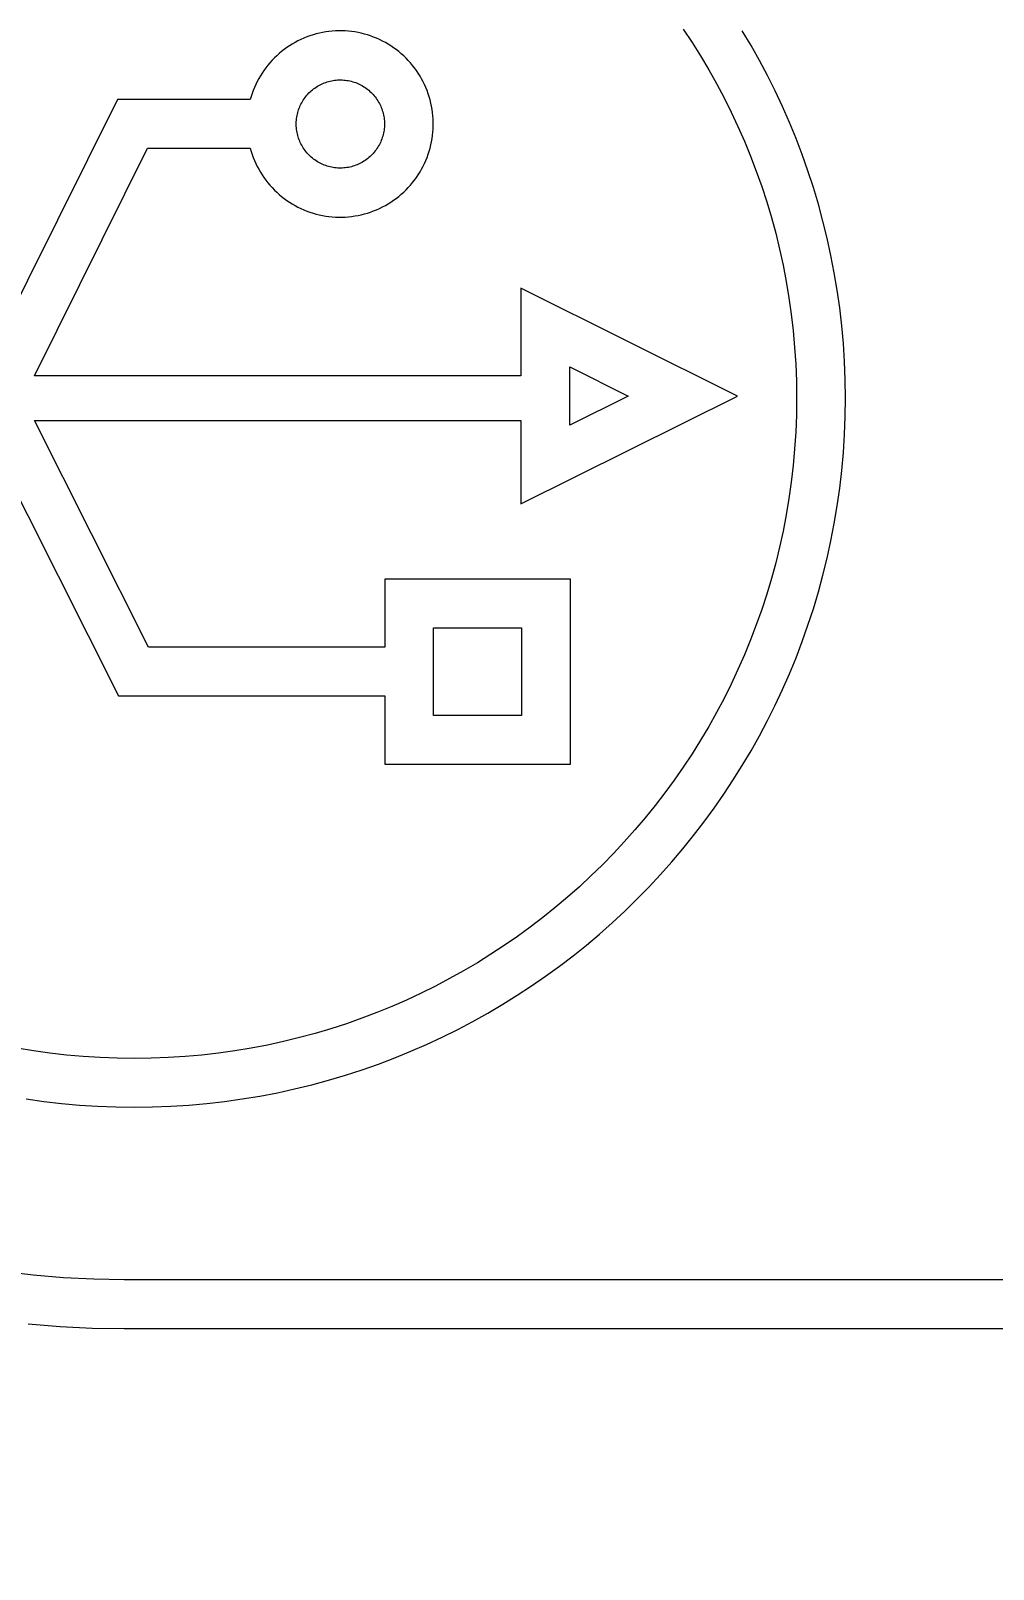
# Model space of a CAD drawing. Header units: millimetres. Extents: x -219 to 4970, y -9 to 3393.
# Drawn here: x 1378.7 to 1413.9, y 3026.3 to 3082.6 of the extents above; entities that cross this region are included whole.
import ezdxf

# ---------------------------------------------------------------- set-up
doc = ezdxf.new("R2010")
doc.units = ezdxf.units.MM
doc.layers.add('ZANO_R', color=7, linetype='Continuous', lineweight=0)
doc.layers.add('ZANO_W', color=1, linetype='Continuous', lineweight=0)
doc.styles.add('Arial', font='arial.ttf')
doc.styles.get("Standard").update_dxf_attribs({"font": 'ARIALUNI.TTF'})
doc.dimstyles.new('pl i ang', dxfattribs={"dimtxt": 50, "dimasz": 50, "dimexe": 1.25, "dimexo": 0.625, "dimgap": 10, "dimtad": 1, "dimtoh": 1, "dimtxsty": 'Standard', "dimcen": 2.5, "dimclrd": 1, "dimclre": 1, "dimclrt": 1, "dimadec": 0, "dimazin": 0, "dimtfac": 1, "dimtmove": 0, "dimatfit": 3, "dimfxl": 1, "dimarcsym": 1})

# ---------------------------------------------------------------- blocks, each defined once
blk = doc.blocks.new('*D480')
at = {"layer": 'ZANO_W', "color": 1, "lineweight": -2}
blk.add_arc((3941.475, 2679.364), 150.809, 99.55169, 164.75824, dxfattribs=at)
at = {"layer": 'ZANO_W', "color": 1}
for points in [[(3916.675, 2821.419), (3916.226, 2834.745), (3956.428, 2829.43)], [(3789.363, 2719.894), (3802.578, 2718.126), (3790.666, 2679.364)]]:
    blk.add_solid(points, dxfattribs=at)
at = {"layer": 'ZANO_W', "color": 1, "insert": (3819.669, 2813.909), "char_height": 40, "attachment_point": 5, "rotation": 42.155, "style": 'Arial'}
blk.add_mtext('96%%d', dxfattribs=at)

msp = doc.modelspace()

# ---------------------------------------------------------------- linework, layer by layer
at = {"layer": 'ZANO_R'}
for p, q in [((1402.572, 3082.643), (1402.893, 3082.158)), ((1388.177, 3082.037), (1388.078, 3081.971)), ((1388.278, 3082.1), (1388.177, 3082.037)), ((1388.381, 3082.159), (1388.278, 3082.1)), ((1388.486, 3082.214), (1388.381, 3082.159)), ((1388.592, 3082.266), (1388.486, 3082.214)), ((1388.701, 3082.314), (1388.592, 3082.266)), ((1388.811, 3082.359), (1388.701, 3082.314)), ((1388.923, 3082.399), (1388.811, 3082.359)), ((1389.036, 3082.436), (1388.923, 3082.399)), ((1389.15, 3082.468), (1389.036, 3082.436)), ((1389.266, 3082.497), (1389.15, 3082.468)), ((1389.382, 3082.521), (1389.266, 3082.497)), ((1389.499, 3082.542), (1389.382, 3082.521)), ((1389.616, 3082.558), (1389.499, 3082.542)), ((1389.735, 3082.57), (1389.616, 3082.558)), ((1389.853, 3082.578), (1389.735, 3082.57)), ((1389.972, 3082.582), (1389.853, 3082.578)), ((1390.091, 3082.582), (1389.972, 3082.582)), ((1390.209, 3082.578), (1390.091, 3082.582)), ((1390.328, 3082.569), (1390.209, 3082.578)), ((1390.446, 3082.557), (1390.328, 3082.569)), ((1390.564, 3082.54), (1390.446, 3082.557)), ((1390.681, 3082.519), (1390.564, 3082.54)), ((1390.797, 3082.494), (1390.681, 3082.519)), ((1390.912, 3082.465), (1390.797, 3082.494)), ((1391.026, 3082.432), (1390.912, 3082.465)), ((1391.139, 3082.396), (1391.026, 3082.432)), ((1391.251, 3082.355), (1391.139, 3082.396)), ((1391.361, 3082.31), (1391.251, 3082.355)), ((1391.469, 3082.262), (1391.361, 3082.31)), ((1391.576, 3082.21), (1391.469, 3082.262)), ((1391.681, 3082.154), (1391.576, 3082.21)), ((1391.783, 3082.094), (1391.681, 3082.154)), ((1391.884, 3082.031), (1391.783, 3082.094)), ((1391.982, 3081.965), (1391.884, 3082.031)), ((1402.893, 3082.158), (1403.202, 3081.664)), ((1405.049, 3082.048), (1404.729, 3082.586)), ((1405.356, 3081.501), (1405.049, 3082.048)), ((1387.54, 3081.505), (1387.461, 3081.417)), ((1387.623, 3081.59), (1387.54, 3081.505)), ((1387.709, 3081.673), (1387.623, 3081.59)), ((1387.797, 3081.752), (1387.709, 3081.673)), ((1387.888, 3081.828), (1387.797, 3081.752)), ((1387.982, 3081.901), (1387.888, 3081.828)), ((1388.078, 3081.971), (1387.982, 3081.901)), ((1392.078, 3081.895), (1391.982, 3081.965)), ((1392.172, 3081.822), (1392.078, 3081.895)), ((1392.263, 3081.745), (1392.172, 3081.822)), ((1392.351, 3081.666), (1392.263, 3081.745)), ((1392.437, 3081.583), (1392.351, 3081.666)), ((1392.519, 3081.497), (1392.437, 3081.583)), ((1392.598, 3081.409), (1392.519, 3081.497)), ((1403.202, 3081.664), (1403.5, 3081.162)), ((1405.65, 3080.946), (1405.356, 3081.501)), ((1387.111, 3080.938), (1387.051, 3080.835)), ((1387.174, 3081.038), (1387.111, 3080.938)), ((1387.241, 3081.137), (1387.174, 3081.038)), ((1387.311, 3081.233), (1387.241, 3081.137)), ((1387.384, 3081.326), (1387.311, 3081.233)), ((1387.461, 3081.417), (1387.384, 3081.326)), ((1392.675, 3081.318), (1392.598, 3081.409)), ((1392.748, 3081.224), (1392.675, 3081.318)), ((1392.817, 3081.128), (1392.748, 3081.224)), ((1392.884, 3081.03), (1392.817, 3081.128)), ((1392.947, 3080.929), (1392.884, 3081.03)), ((1393.006, 3080.826), (1392.947, 3080.929)), ((1403.5, 3081.162), (1403.786, 3080.653)), ((1405.93, 3080.383), (1405.65, 3080.946)), ((1386.849, 3080.405), (1386.808, 3080.294)), ((1386.894, 3080.515), (1386.849, 3080.405)), ((1386.943, 3080.624), (1386.894, 3080.515)), ((1386.995, 3080.73), (1386.943, 3080.624)), ((1387.051, 3080.835), (1386.995, 3080.73)), ((1388.888, 3080.311), (1388.928, 3080.35)), ((1388.928, 3080.35), (1388.97, 3080.388)), ((1388.97, 3080.388), (1389.012, 3080.424)), ((1389.012, 3080.424), (1389.056, 3080.459)), ((1389.056, 3080.459), (1389.102, 3080.492)), ((1389.102, 3080.492), (1389.148, 3080.524)), ((1389.148, 3080.524), (1389.195, 3080.554)), ((1389.195, 3080.554), (1389.243, 3080.582)), ((1389.243, 3080.582), (1389.293, 3080.608)), ((1389.293, 3080.608), (1389.343, 3080.633)), ((1389.343, 3080.633), (1389.394, 3080.656)), ((1389.394, 3080.656), (1389.446, 3080.678)), ((1389.446, 3080.678), (1389.498, 3080.697)), ((1389.498, 3080.697), (1389.551, 3080.715)), ((1389.551, 3080.715), (1389.605, 3080.731)), ((1389.605, 3080.731), (1389.659, 3080.745)), ((1389.659, 3080.745), (1389.714, 3080.757)), ((1389.714, 3080.757), (1389.769, 3080.767)), ((1389.769, 3080.767), (1389.824, 3080.775)), ((1389.824, 3080.775), (1389.88, 3080.782)), ((1389.88, 3080.782), (1389.936, 3080.786)), ((1389.936, 3080.786), (1389.991, 3080.788)), ((1389.991, 3080.788), (1390.047, 3080.789)), ((1390.047, 3080.789), (1390.103, 3080.787)), ((1390.103, 3080.787), (1390.159, 3080.784)), ((1390.159, 3080.784), (1390.215, 3080.779)), ((1390.215, 3080.779), (1390.27, 3080.772)), ((1390.27, 3080.772), (1390.326, 3080.762)), ((1390.326, 3080.762), (1390.381, 3080.751)), ((1390.381, 3080.751), (1390.435, 3080.738)), ((1390.435, 3080.738), (1390.489, 3080.723)), ((1390.489, 3080.723), (1390.542, 3080.707)), ((1390.542, 3080.707), (1390.595, 3080.688)), ((1390.595, 3080.688), (1390.647, 3080.668)), ((1390.647, 3080.668), (1390.699, 3080.646)), ((1390.699, 3080.646), (1390.749, 3080.622)), ((1390.749, 3080.622), (1390.799, 3080.596)), ((1390.799, 3080.596), (1390.848, 3080.569)), ((1390.848, 3080.569), (1390.896, 3080.539)), ((1390.896, 3080.539), (1390.943, 3080.509)), ((1390.943, 3080.509), (1390.988, 3080.476)), ((1390.988, 3080.476), (1391.033, 3080.442)), ((1391.033, 3080.442), (1391.076, 3080.407)), ((1391.076, 3080.407), (1391.118, 3080.37)), ((1391.118, 3080.37), (1391.159, 3080.332)), ((1393.062, 3080.721), (1393.006, 3080.826)), ((1393.114, 3080.614), (1393.062, 3080.721)), ((1393.162, 3080.506), (1393.114, 3080.614)), ((1393.206, 3080.396), (1393.162, 3080.506)), ((1393.247, 3080.284), (1393.206, 3080.396)), ((1403.786, 3080.653), (1404.06, 3080.136)), ((1406.198, 3079.813), (1405.93, 3080.383)), ((1381.882, 3080.067), (1376.855, 3069.97)), ((1386.738, 3080.067), (1381.882, 3080.067)), ((1386.771, 3080.181), (1386.738, 3080.067)), ((1386.808, 3080.294), (1386.771, 3080.181)), ((1388.527, 3079.751), (1388.548, 3079.803)), ((1388.548, 3079.803), (1388.571, 3079.854)), ((1388.571, 3079.854), (1388.595, 3079.904)), ((1388.595, 3079.904), (1388.621, 3079.954)), ((1388.621, 3079.954), (1388.649, 3080.002)), ((1388.649, 3080.002), (1388.678, 3080.05)), ((1388.678, 3080.05), (1388.71, 3080.096)), ((1388.71, 3080.096), (1388.742, 3080.142)), ((1388.742, 3080.142), (1388.777, 3080.186)), ((1388.777, 3080.186), (1388.812, 3080.229)), ((1388.812, 3080.229), (1388.85, 3080.271)), ((1388.85, 3080.271), (1388.888, 3080.311)), ((1391.159, 3080.332), (1391.198, 3080.292)), ((1391.198, 3080.292), (1391.236, 3080.251)), ((1391.236, 3080.251), (1391.273, 3080.209)), ((1391.273, 3080.209), (1391.308, 3080.165)), ((1391.308, 3080.165), (1391.342, 3080.12)), ((1391.342, 3080.12), (1391.374, 3080.074)), ((1391.374, 3080.074), (1391.404, 3080.027)), ((1391.404, 3080.027), (1391.433, 3079.979)), ((1391.433, 3079.979), (1391.46, 3079.93)), ((1391.46, 3079.93), (1391.485, 3079.88)), ((1391.485, 3079.88), (1391.509, 3079.829)), ((1391.509, 3079.829), (1391.53, 3079.778)), ((1391.53, 3079.778), (1391.55, 3079.725)), ((1393.284, 3080.171), (1393.247, 3080.284)), ((1393.316, 3080.057), (1393.284, 3080.171)), ((1393.345, 3079.942), (1393.316, 3080.057)), ((1393.37, 3079.825), (1393.345, 3079.942)), ((1393.39, 3079.708), (1393.37, 3079.825)), ((1404.06, 3080.136), (1404.321, 3079.612)), ((1406.452, 3079.236), (1406.198, 3079.813)), ((1388.422, 3079.204), (1388.423, 3079.26)), ((1388.423, 3079.26), (1388.427, 3079.315)), ((1388.427, 3079.315), (1388.433, 3079.371)), ((1388.433, 3079.371), (1388.441, 3079.427)), ((1388.441, 3079.427), (1388.451, 3079.482)), ((1388.451, 3079.482), (1388.462, 3079.536)), ((1388.462, 3079.536), (1388.476, 3079.591)), ((1388.476, 3079.591), (1388.491, 3079.645)), ((1388.491, 3079.645), (1388.508, 3079.698)), ((1388.508, 3079.698), (1388.527, 3079.751)), ((1391.55, 3079.725), (1391.568, 3079.673)), ((1391.568, 3079.673), (1391.585, 3079.619)), ((1391.585, 3079.619), (1391.599, 3079.565)), ((1391.599, 3079.565), (1391.612, 3079.51)), ((1391.612, 3079.51), (1391.622, 3079.455)), ((1391.622, 3079.455), (1391.631, 3079.4)), ((1391.631, 3079.4), (1391.638, 3079.345)), ((1391.638, 3079.345), (1391.643, 3079.289)), ((1391.643, 3079.289), (1391.646, 3079.233)), ((1391.646, 3079.233), (1391.647, 3079.177)), ((1393.407, 3079.591), (1393.39, 3079.708)), ((1393.419, 3079.473), (1393.407, 3079.591)), ((1393.428, 3079.354), (1393.419, 3079.473)), ((1393.432, 3079.235), (1393.428, 3079.354)), ((1393.432, 3079.117), (1393.432, 3079.235)), ((1404.321, 3079.612), (1404.57, 3079.081)), ((1406.692, 3078.651), (1406.452, 3079.236)), ((1388.422, 3079.148), (1388.422, 3079.204)), ((1388.424, 3079.092), (1388.422, 3079.148)), ((1388.427, 3079.036), (1388.424, 3079.092)), ((1388.433, 3078.98), (1388.427, 3079.036)), ((1388.441, 3078.925), (1388.433, 3078.98)), ((1388.451, 3078.87), (1388.441, 3078.925)), ((1388.462, 3078.815), (1388.451, 3078.87)), ((1388.476, 3078.761), (1388.462, 3078.815)), ((1388.491, 3078.707), (1388.476, 3078.761)), ((1388.508, 3078.653), (1388.491, 3078.707)), ((1388.527, 3078.601), (1388.508, 3078.653)), ((1391.569, 3078.681), (1391.551, 3078.628)), ((1391.585, 3078.735), (1391.569, 3078.681)), ((1391.599, 3078.789), (1391.585, 3078.735)), ((1391.612, 3078.843), (1391.599, 3078.789)), ((1391.623, 3078.898), (1391.612, 3078.843)), ((1391.631, 3078.954), (1391.623, 3078.898)), ((1391.638, 3079.009), (1391.631, 3078.954)), ((1391.643, 3079.065), (1391.638, 3079.009)), ((1391.646, 3079.121), (1391.643, 3079.065)), ((1391.647, 3079.177), (1391.646, 3079.121)), ((1393.39, 3078.644), (1393.407, 3078.761)), ((1393.407, 3078.761), (1393.419, 3078.879)), ((1393.419, 3078.879), (1393.427, 3078.998)), ((1393.427, 3078.998), (1393.432, 3079.117)), ((1404.57, 3079.081), (1404.807, 3078.543)), ((1406.918, 3078.059), (1406.692, 3078.651)), ((1378.848, 3069.97), (1382.99, 3078.287)), ((1382.99, 3078.287), (1386.738, 3078.287)), ((1386.738, 3078.287), (1386.771, 3078.173)), ((1386.771, 3078.173), (1386.808, 3078.06)), ((1388.548, 3078.549), (1388.527, 3078.601)), ((1388.571, 3078.498), (1388.548, 3078.549)), ((1388.595, 3078.447), (1388.571, 3078.498)), ((1388.622, 3078.398), (1388.595, 3078.447)), ((1388.649, 3078.349), (1388.622, 3078.398)), ((1388.679, 3078.302), (1388.649, 3078.349)), ((1388.71, 3078.255), (1388.679, 3078.302)), ((1388.743, 3078.21), (1388.71, 3078.255)), ((1388.777, 3078.166), (1388.743, 3078.21)), ((1388.813, 3078.123), (1388.777, 3078.166)), ((1388.85, 3078.081), (1388.813, 3078.123)), ((1391.237, 3078.102), (1391.199, 3078.061)), ((1391.274, 3078.145), (1391.237, 3078.102)), ((1391.309, 3078.189), (1391.274, 3078.145)), ((1391.342, 3078.233), (1391.309, 3078.189)), ((1391.374, 3078.279), (1391.342, 3078.233)), ((1391.405, 3078.326), (1391.374, 3078.279)), ((1391.433, 3078.374), (1391.405, 3078.326)), ((1391.46, 3078.424), (1391.433, 3078.374)), ((1391.486, 3078.473), (1391.46, 3078.424)), ((1391.509, 3078.524), (1391.486, 3078.473)), ((1391.531, 3078.576), (1391.509, 3078.524)), ((1391.551, 3078.628), (1391.531, 3078.576)), ((1393.247, 3078.068), (1393.283, 3078.181)), ((1393.283, 3078.181), (1393.316, 3078.295)), ((1393.316, 3078.295), (1393.345, 3078.41)), ((1393.345, 3078.41), (1393.37, 3078.527)), ((1393.37, 3078.527), (1393.39, 3078.644)), ((1404.807, 3078.543), (1405.031, 3077.999)), ((1386.808, 3078.06), (1386.849, 3077.948)), ((1386.849, 3077.948), (1386.894, 3077.838)), ((1386.894, 3077.838), (1386.942, 3077.73)), ((1386.942, 3077.73), (1386.995, 3077.623)), ((1386.995, 3077.623), (1387.051, 3077.519)), ((1388.889, 3078.04), (1388.85, 3078.081)), ((1388.929, 3078.001), (1388.889, 3078.04)), ((1388.971, 3077.964), (1388.929, 3078.001)), ((1389.013, 3077.928), (1388.971, 3077.964)), ((1389.057, 3077.893), (1389.013, 3077.928)), ((1389.103, 3077.86), (1389.057, 3077.893)), ((1389.149, 3077.828), (1389.103, 3077.86)), ((1389.196, 3077.798), (1389.149, 3077.828)), ((1389.244, 3077.77), (1389.196, 3077.798)), ((1389.294, 3077.744), (1389.244, 3077.77)), ((1389.344, 3077.719), (1389.294, 3077.744)), ((1389.395, 3077.696), (1389.344, 3077.719)), ((1389.447, 3077.674), (1389.395, 3077.696)), ((1389.499, 3077.655), (1389.447, 3077.674)), ((1389.552, 3077.637), (1389.499, 3077.655)), ((1389.606, 3077.621), (1389.552, 3077.637)), ((1389.66, 3077.608), (1389.606, 3077.621)), ((1389.715, 3077.595), (1389.66, 3077.608)), ((1389.77, 3077.585), (1389.715, 3077.595)), ((1389.825, 3077.577), (1389.77, 3077.585)), ((1389.881, 3077.571), (1389.825, 3077.577)), ((1389.937, 3077.567), (1389.881, 3077.571)), ((1389.993, 3077.564), (1389.937, 3077.567)), ((1390.049, 3077.564), (1389.993, 3077.564)), ((1390.105, 3077.565), (1390.049, 3077.564)), ((1390.16, 3077.569), (1390.105, 3077.565)), ((1390.216, 3077.574), (1390.16, 3077.569)), ((1390.272, 3077.581), (1390.216, 3077.574)), ((1390.327, 3077.59), (1390.272, 3077.581)), ((1390.382, 3077.602), (1390.327, 3077.59)), ((1390.436, 3077.615), (1390.382, 3077.602)), ((1390.49, 3077.629), (1390.436, 3077.615)), ((1390.544, 3077.646), (1390.49, 3077.629)), ((1390.596, 3077.665), (1390.544, 3077.646)), ((1390.648, 3077.685), (1390.596, 3077.665)), ((1390.7, 3077.707), (1390.648, 3077.685)), ((1390.75, 3077.731), (1390.7, 3077.707)), ((1390.8, 3077.757), (1390.75, 3077.731)), ((1390.849, 3077.785), (1390.8, 3077.757)), ((1390.897, 3077.814), (1390.849, 3077.785)), ((1390.944, 3077.845), (1390.897, 3077.814)), ((1390.989, 3077.877), (1390.944, 3077.845)), ((1391.034, 3077.911), (1390.989, 3077.877)), ((1391.077, 3077.946), (1391.034, 3077.911)), ((1391.119, 3077.983), (1391.077, 3077.946)), ((1391.16, 3078.022), (1391.119, 3077.983)), ((1391.199, 3078.061), (1391.16, 3078.022)), ((1392.946, 3077.423), (1393.006, 3077.526)), ((1393.006, 3077.526), (1393.061, 3077.631)), ((1393.061, 3077.631), (1393.113, 3077.738)), ((1393.113, 3077.738), (1393.162, 3077.846)), ((1393.162, 3077.846), (1393.206, 3077.956)), ((1393.206, 3077.956), (1393.247, 3078.068)), ((1405.031, 3077.999), (1405.241, 3077.447)), ((1407.13, 3077.46), (1406.918, 3078.059)), ((1387.051, 3077.519), (1387.11, 3077.416)), ((1387.11, 3077.416), (1387.173, 3077.315)), ((1387.173, 3077.315), (1387.24, 3077.217)), ((1387.24, 3077.217), (1387.31, 3077.121)), ((1387.31, 3077.121), (1387.383, 3077.027)), ((1387.383, 3077.027), (1387.46, 3076.937)), ((1392.598, 3076.943), (1392.674, 3077.034)), ((1392.674, 3077.034), (1392.747, 3077.128)), ((1392.747, 3077.128), (1392.817, 3077.224)), ((1392.817, 3077.224), (1392.883, 3077.322)), ((1392.883, 3077.322), (1392.946, 3077.423)), ((1405.241, 3077.447), (1405.438, 3076.89)), ((1407.327, 3076.855), (1407.13, 3077.46)), ((1387.46, 3076.937), (1387.54, 3076.849)), ((1387.54, 3076.849), (1387.622, 3076.763)), ((1387.622, 3076.763), (1387.708, 3076.681)), ((1387.708, 3076.681), (1387.796, 3076.602)), ((1387.796, 3076.602), (1387.887, 3076.525)), ((1387.887, 3076.525), (1387.981, 3076.452)), ((1387.981, 3076.452), (1388.077, 3076.383)), ((1391.982, 3076.388), (1392.078, 3076.458)), ((1392.078, 3076.458), (1392.171, 3076.531)), ((1392.171, 3076.531), (1392.262, 3076.607)), ((1392.262, 3076.607), (1392.351, 3076.687)), ((1392.351, 3076.687), (1392.436, 3076.769)), ((1392.436, 3076.769), (1392.518, 3076.855)), ((1392.518, 3076.855), (1392.598, 3076.943)), ((1405.438, 3076.89), (1405.622, 3076.326)), ((1407.51, 3076.244), (1407.327, 3076.855)), ((1388.077, 3076.383), (1388.176, 3076.317)), ((1388.176, 3076.317), (1388.277, 3076.254)), ((1388.277, 3076.254), (1388.38, 3076.195)), ((1388.38, 3076.195), (1388.485, 3076.139)), ((1388.485, 3076.139), (1388.592, 3076.087)), ((1388.592, 3076.087), (1388.7, 3076.039)), ((1388.7, 3076.039), (1388.81, 3075.995)), ((1388.81, 3075.995), (1388.922, 3075.954)), ((1388.922, 3075.954), (1389.035, 3075.918)), ((1389.035, 3075.918), (1389.149, 3075.885)), ((1389.149, 3075.885), (1389.265, 3075.857)), ((1389.265, 3075.857), (1389.381, 3075.832)), ((1390.68, 3075.834), (1390.796, 3075.858)), ((1390.796, 3075.858), (1390.911, 3075.887)), ((1390.911, 3075.887), (1391.025, 3075.92)), ((1391.025, 3075.92), (1391.138, 3075.957)), ((1391.138, 3075.957), (1391.25, 3075.998)), ((1391.25, 3075.998), (1391.36, 3076.042)), ((1391.36, 3076.042), (1391.468, 3076.091)), ((1391.468, 3076.091), (1391.575, 3076.143)), ((1391.575, 3076.143), (1391.68, 3076.199)), ((1391.68, 3076.199), (1391.783, 3076.258)), ((1391.783, 3076.258), (1391.883, 3076.321)), ((1391.883, 3076.321), (1391.982, 3076.388)), ((1405.622, 3076.326), (1405.793, 3075.757)), ((1407.678, 3075.626), (1407.51, 3076.244)), ((1389.381, 3075.832), (1389.498, 3075.812)), ((1389.498, 3075.812), (1389.616, 3075.795)), ((1389.616, 3075.795), (1389.734, 3075.783)), ((1389.734, 3075.783), (1389.852, 3075.775)), ((1389.852, 3075.775), (1389.971, 3075.771)), ((1389.971, 3075.771), (1390.09, 3075.771)), ((1390.09, 3075.771), (1390.208, 3075.775)), ((1390.208, 3075.775), (1390.327, 3075.784)), ((1390.327, 3075.784), (1390.445, 3075.796)), ((1390.445, 3075.796), (1390.563, 3075.813)), ((1390.563, 3075.813), (1390.68, 3075.834)), ((1405.793, 3075.757), (1405.949, 3075.182)), ((1407.831, 3075.003), (1407.678, 3075.626)), ((1405.949, 3075.182), (1406.092, 3074.601)), ((1407.969, 3074.373), (1407.831, 3075.003)), ((1406.092, 3074.601), (1406.22, 3074.015)), ((1408.092, 3073.738), (1407.969, 3074.373)), ((1406.22, 3074.015), (1406.334, 3073.423)), ((1408.198, 3073.098), (1408.092, 3073.738)), ((1404.552, 3069.231), (1396.636, 3073.176)), ((1396.636, 3073.176), (1396.636, 3069.97)), ((1406.334, 3073.423), (1406.433, 3072.827)), ((1408.289, 3072.453), (1408.198, 3073.098)), ((1406.433, 3072.827), (1406.518, 3072.226)), ((1406.518, 3072.226), (1406.588, 3071.621)), ((1408.364, 3071.802), (1408.289, 3072.453)), ((1406.588, 3071.621), (1406.642, 3071.01)), ((1408.422, 3071.147), (1408.364, 3071.802)), ((1406.642, 3071.01), (1406.681, 3070.396)), ((1408.465, 3070.488), (1408.422, 3071.147)), ((1398.421, 3070.297), (1400.559, 3069.231)), ((1398.421, 3068.165), (1398.421, 3070.297)), ((1406.681, 3070.396), (1406.705, 3069.778)), ((1408.49, 3069.824), (1408.465, 3070.488)), ((1396.636, 3069.97), (1378.848, 3069.97)), ((1406.705, 3069.778), (1406.713, 3069.156)), ((1408.498, 3069.156), (1408.49, 3069.824)), ((1396.636, 3065.285), (1404.552, 3069.231)), ((1400.559, 3069.231), (1398.421, 3068.165)), ((1406.713, 3069.156), (1406.705, 3068.534)), ((1408.49, 3068.488), (1408.498, 3069.156)), ((1406.705, 3068.534), (1406.681, 3067.916)), ((1376.857, 3068.342), (1381.924, 3058.267)), ((1383.026, 3060.047), (1378.855, 3068.342)), ((1378.855, 3068.342), (1396.636, 3068.342)), ((1396.636, 3068.342), (1396.636, 3065.285)), ((1408.465, 3067.824), (1408.49, 3068.488)), ((1406.681, 3067.916), (1406.642, 3067.301)), ((1408.422, 3067.165), (1408.465, 3067.824)), ((1406.642, 3067.301), (1406.588, 3066.691)), ((1408.364, 3066.509), (1408.422, 3067.165)), ((1406.588, 3066.691), (1406.518, 3066.086)), ((1408.289, 3065.859), (1408.364, 3066.509)), ((1406.518, 3066.086), (1406.433, 3065.485)), ((1408.198, 3065.214), (1408.289, 3065.859)), ((1406.433, 3065.485), (1406.334, 3064.888)), ((1408.092, 3064.574), (1408.198, 3065.214)), ((1406.334, 3064.888), (1406.22, 3064.297)), ((1406.22, 3064.297), (1406.092, 3063.711)), ((1407.969, 3063.939), (1408.092, 3064.574)), ((1406.092, 3063.711), (1405.949, 3063.13)), ((1407.831, 3063.309), (1407.969, 3063.939)), ((1405.949, 3063.13), (1405.793, 3062.555)), ((1407.678, 3062.686), (1407.831, 3063.309)), ((1391.658, 3062.54), (1391.658, 3060.047)), ((1398.445, 3062.54), (1391.658, 3062.54)), ((1398.445, 3055.774), (1398.445, 3062.54)), ((1405.793, 3062.555), (1405.622, 3061.985)), ((1407.51, 3062.068), (1407.678, 3062.686)), ((1405.622, 3061.985), (1405.438, 3061.422)), ((1407.327, 3061.457), (1407.51, 3062.068)), ((1405.438, 3061.422), (1405.241, 3060.864)), ((1407.13, 3060.851), (1407.327, 3061.457)), ((1393.443, 3057.554), (1393.443, 3060.76)), ((1393.443, 3060.76), (1396.659, 3060.76)), ((1396.659, 3060.76), (1396.659, 3057.554)), ((1405.241, 3060.864), (1405.031, 3060.313)), ((1406.918, 3060.253), (1407.13, 3060.851)), ((1405.031, 3060.313), (1404.807, 3059.769)), ((1406.692, 3059.661), (1406.918, 3060.253)), ((1391.658, 3060.047), (1383.026, 3060.047)), ((1404.807, 3059.769), (1404.57, 3059.231)), ((1406.452, 3059.076), (1406.692, 3059.661)), ((1404.57, 3059.231), (1404.321, 3058.7)), ((1406.198, 3058.499), (1406.452, 3059.076)), ((1404.321, 3058.7), (1404.06, 3058.176)), ((1405.93, 3057.928), (1406.198, 3058.499)), ((1381.924, 3058.267), (1391.658, 3058.267)), ((1391.658, 3058.267), (1391.658, 3055.774)), ((1404.06, 3058.176), (1403.786, 3057.659)), ((1405.65, 3057.366), (1405.93, 3057.928)), ((1396.659, 3057.554), (1393.443, 3057.554)), ((1403.786, 3057.659), (1403.5, 3057.15)), ((1405.356, 3056.811), (1405.65, 3057.366)), ((1403.5, 3057.15), (1403.202, 3056.648)), ((1405.049, 3056.264), (1405.356, 3056.811)), ((1402.893, 3056.154), (1402.572, 3055.668)), ((1403.202, 3056.648), (1402.893, 3056.154)), ((1404.729, 3055.726), (1405.049, 3056.264)), ((1391.658, 3055.774), (1398.445, 3055.774)), ((1402.572, 3055.668), (1402.239, 3055.191)), ((1404.396, 3055.195), (1404.729, 3055.726)), ((1402.239, 3055.191), (1401.896, 3054.722)), ((1404.052, 3054.674), (1404.396, 3055.195)), ((1401.896, 3054.722), (1401.541, 3054.261)), ((1403.695, 3054.161), (1404.052, 3054.674)), ((1401.541, 3054.261), (1401.176, 3053.81)), ((1403.326, 3053.657), (1403.695, 3054.161)), ((1400.801, 3053.367), (1400.415, 3052.933)), ((1401.176, 3053.81), (1400.801, 3053.367)), ((1402.946, 3053.163), (1403.326, 3053.657)), ((1400.415, 3052.933), (1400.018, 3052.509)), ((1402.554, 3052.678), (1402.946, 3053.163)), ((1400.018, 3052.509), (1399.612, 3052.094)), ((1402.15, 3052.202), (1402.554, 3052.678)), ((1399.196, 3051.69), (1398.771, 3051.295)), ((1399.612, 3052.094), (1399.196, 3051.69)), ((1401.31, 3051.281), (1401.736, 3051.737)), ((1401.736, 3051.737), (1402.15, 3052.202)), ((1398.771, 3051.295), (1398.336, 3050.91)), ((1400.874, 3050.836), (1401.31, 3051.281)), ((1397.892, 3050.535), (1397.438, 3050.171)), ((1398.336, 3050.91), (1397.892, 3050.535)), ((1400.428, 3050.402), (1400.874, 3050.836)), ((1397.438, 3050.171), (1396.976, 3049.818)), ((1399.504, 3049.564), (1399.971, 3049.977)), ((1399.971, 3049.977), (1400.428, 3050.402)), ((1396.506, 3049.476), (1396.027, 3049.144)), ((1396.976, 3049.818), (1396.506, 3049.476)), ((1399.027, 3049.162), (1399.504, 3049.564)), ((1396.027, 3049.144), (1395.54, 3048.824)), ((1398.54, 3048.771), (1399.027, 3049.162)), ((1395.044, 3048.516), (1394.541, 3048.219)), ((1395.54, 3048.824), (1395.044, 3048.516)), ((1397.539, 3048.024), (1398.044, 3048.392)), ((1398.044, 3048.392), (1398.54, 3048.771)), ((1394.03, 3047.934), (1393.512, 3047.661)), ((1394.541, 3048.219), (1394.03, 3047.934)), ((1397.025, 3047.669), (1397.539, 3048.024)), ((1392.986, 3047.4), (1392.453, 3047.152)), ((1393.512, 3047.661), (1392.986, 3047.4)), ((1395.97, 3046.994), (1396.501, 3047.325)), ((1396.501, 3047.325), (1397.025, 3047.669)), ((1391.367, 3046.693), (1390.815, 3046.483)), ((1391.914, 3046.916), (1391.367, 3046.693)), ((1392.453, 3047.152), (1391.914, 3046.916)), ((1394.881, 3046.369), (1395.429, 3046.675)), ((1395.429, 3046.675), (1395.97, 3046.994)), ((1389.69, 3046.103), (1389.119, 3045.933)), ((1390.255, 3046.286), (1389.69, 3046.103)), ((1390.815, 3046.483), (1390.255, 3046.286)), ((1393.76, 3045.796), (1394.324, 3046.076)), ((1394.324, 3046.076), (1394.881, 3046.369)), ((1387.371, 3045.507), (1386.778, 3045.394)), ((1387.959, 3045.635), (1387.371, 3045.507)), ((1388.542, 3045.777), (1387.959, 3045.635)), ((1389.119, 3045.933), (1388.542, 3045.777)), ((1392.608, 3045.276), (1393.188, 3045.529)), ((1393.188, 3045.529), (1393.76, 3045.796)), ((1378.814, 3045.295), (1378.216, 3045.394)), ((1379.417, 3045.21), (1378.814, 3045.295)), ((1380.025, 3045.141), (1379.417, 3045.21)), ((1380.637, 3045.087), (1380.025, 3045.141)), ((1381.253, 3045.047), (1380.637, 3045.087)), ((1381.873, 3045.024), (1381.253, 3045.047)), ((1382.497, 3045.016), (1381.873, 3045.024)), ((1383.121, 3045.024), (1382.497, 3045.016)), ((1383.741, 3045.047), (1383.121, 3045.024)), ((1384.357, 3045.087), (1383.741, 3045.047)), ((1384.969, 3045.141), (1384.357, 3045.087)), ((1385.577, 3045.21), (1384.969, 3045.141)), ((1386.18, 3045.295), (1385.577, 3045.21)), ((1386.778, 3045.394), (1386.18, 3045.295)), ((1391.428, 3044.811), (1392.022, 3045.037)), ((1392.022, 3045.037), (1392.608, 3045.276)), ((1389.607, 3044.221), (1390.22, 3044.403)), ((1390.22, 3044.403), (1390.828, 3044.6)), ((1390.828, 3044.6), (1391.428, 3044.811)), ((1387.731, 3043.764), (1388.362, 3043.901)), ((1388.362, 3043.901), (1388.987, 3044.053)), ((1388.987, 3044.053), (1389.607, 3044.221)), ((1378.543, 3043.535), (1379.19, 3043.445)), ((1379.19, 3043.445), (1379.842, 3043.37)), ((1379.842, 3043.37), (1380.499, 3043.312)), ((1380.499, 3043.312), (1381.161, 3043.27)), ((1381.161, 3043.27), (1381.827, 3043.245)), ((1381.827, 3043.245), (1382.497, 3043.236)), ((1382.497, 3043.236), (1383.167, 3043.245)), ((1383.167, 3043.245), (1383.833, 3043.27)), ((1383.833, 3043.27), (1384.495, 3043.312)), ((1384.495, 3043.312), (1385.152, 3043.37)), ((1385.152, 3043.37), (1385.804, 3043.445)), ((1385.804, 3043.445), (1386.451, 3043.535)), ((1386.451, 3043.535), (1387.094, 3043.642)), ((1387.094, 3043.642), (1387.731, 3043.764)), ((1378.809, 3037.091), (1377.706, 3037.222)), ((1379.916, 3036.998), (1378.809, 3037.091)), ((1381.026, 3036.944), (1379.916, 3036.998)), ((1382.136, 3036.928), (1381.026, 3036.944)), ((1556.941, 3036.928), (1382.136, 3036.928)), ((1378.624, 3035.315), (1379.793, 3035.217)), ((1379.793, 3035.217), (1380.964, 3035.16)), ((1380.964, 3035.16), (1382.136, 3035.144)), ((1382.136, 3035.144), (1556.941, 3035.144))]:
    msp.add_line(p, q, dxfattribs=at)

# ---------------------------------------------------------------- dimensions: what is measured, and where the dimension line sits
at = {"layer": 'ZANO_W'}
dim = msp.add_angular_dim_2l(base=(3874.876, 2814.671), line1=((-70.179, 2679.364), (4806.115, 2679.364)), line2=((3941.541, 2680.022), (3985.358, 3119.784)), dimstyle='pl i ang', override={"dimtxt": 40, "dimasz": 40, "dimexe": 10, "dimexo": 10, "dimtoh": 0, "dimdec": 0, "dimtxsty": 'Arial', "dimtdec": 0, "dimtmove": 1}, dxfattribs=at)
dim.commit()
dim.dimension.update_dxf_attribs({"geometry": '*D480', "text_midpoint": (3819.669, 2813.909)})

doc.saveas('drawing.dxf')
